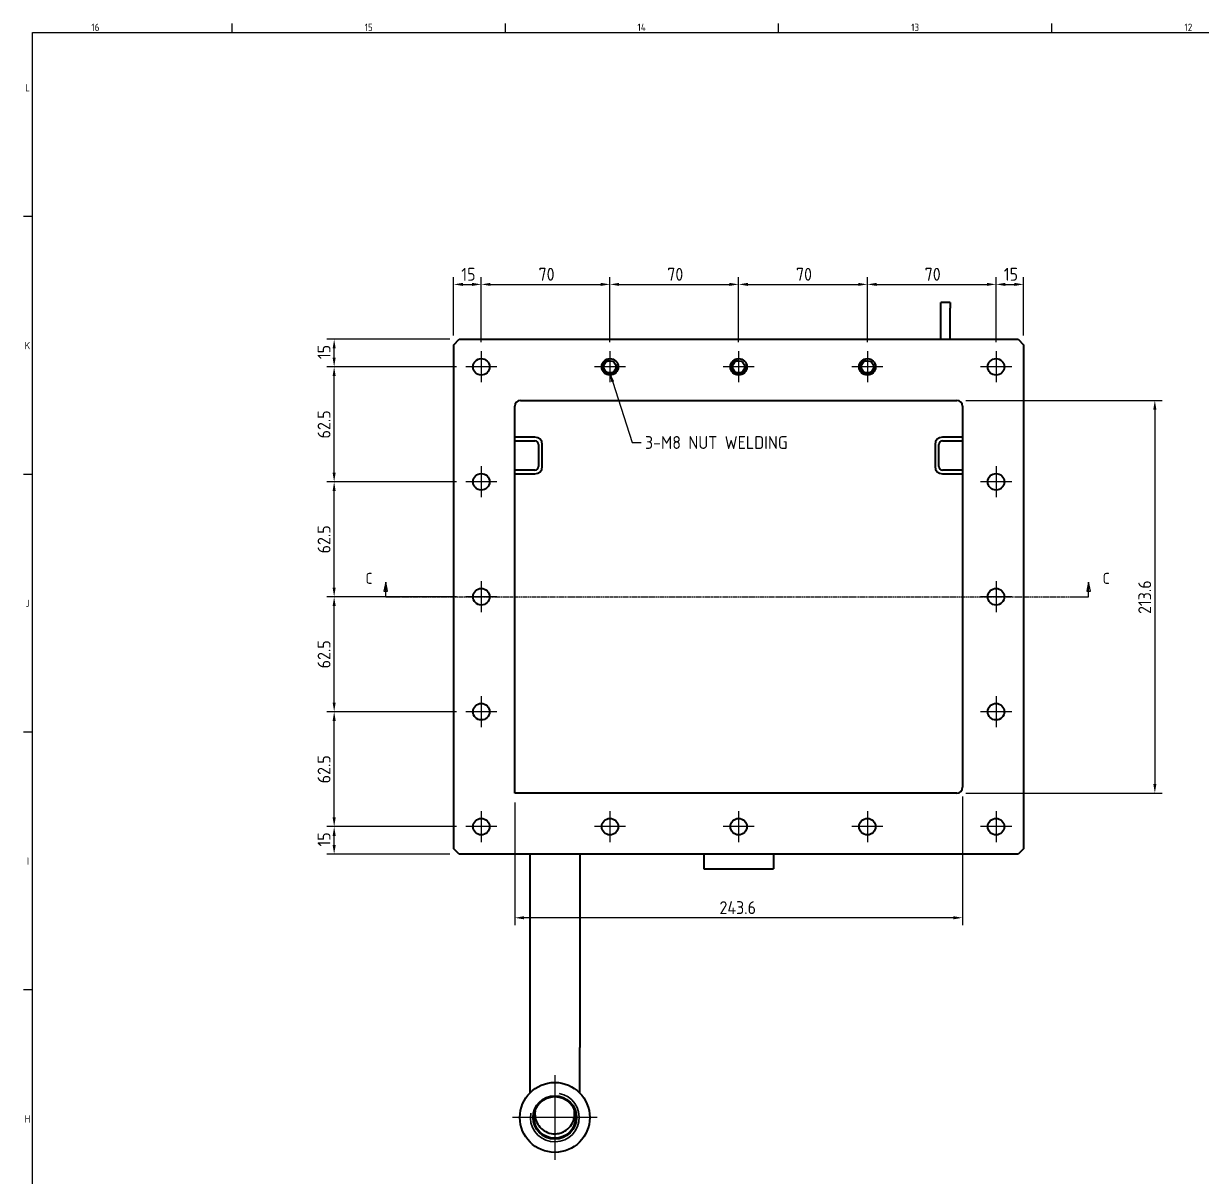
# Model space of a CAD drawing. Header units: millimetres. Extents: x 0 to 2378, y 0 to 1682.
# Drawn here: x 35 to 676, y 1020 to 1647 of the extents above; entities that cross this region are included whole.
import ezdxf

# ---------------------------------------------------------------- set-up
doc = ezdxf.new("R2010")
doc.units = ezdxf.units.MM
doc.header["$LTSCALE"] = 2
doc.linetypes.add('CHAIN', pattern=[0.7087, 0.4724, -0.0591, 0.1181, -0.0591])
doc.linetypes.add('DOUBLE_DASH_CHAIN', pattern=[1.2403, 0.6614, -0.0827, 0.1654, -0.0827, 0.1654, -0.0827])
doc.layers.get('0').update_dxf_attribs({"color": 3, "lineweight": 25, "true_color": 0x00ff00})
for name, color, linetype, lineweight, true_color in [('가시적인 것(ISO)', 3, 'Continuous', 40, 0x00ff00), ('가시적인 좁은 것(ISO)', 3, 'Continuous', 35, 0x00ff00), ('기호(ISO)', 5, 'Continuous', 25, 0x0000ff), ('중심 표식(ISO)', 1, 'Continuous', 25, 0xff0000), ('치수(ISO)', 2, 'Continuous', 25, 0xffff00)]:
    doc.layers.add(name, color=color, linetype=linetype, lineweight=lineweight, true_color=true_color)
doc.layers.add('경계(ISO)', color=7, linetype='Continuous', lineweight=25)
doc.layers.add('단면선(ISO)', color=7, linetype='CHAIN', lineweight=25)
doc.styles.add('문자 텍스트_PSTEK_POSCO', font='isocp.shx')
doc.styles.add('부품번호텍스트_PSTEK_POSCO', font='isocp.shx')
doc.styles.add('치수 텍스트_PSTEK_POSCO', font='isocp.shx')
doc.dimstyles.new('치수_PSTEK_POSCO', dxfattribs={"dimscale": 2, "dimtxt": 3.5, "dimasz": 2.5, "dimexe": 2, "dimexo": 2.5, "dimgap": 1, "dimtad": 1, "dimrnd": 1e-08, "dimdsep": 46, "dimtxsty": '치수 텍스트_PSTEK_POSCO', "dimcen": 0.09, "dimdle": 10, "dimclrd": 7, "dimclre": 7, "dimclrt": 2, "dimadec": 1, "dimazin": 2, "dimtfac": 1, "dimtmove": 0, "dimatfit": 3, "dimfxl": 1, "dimtolj": 1, "dimlwd": -1, "dimlwe": -1, "dimarcsym": 0})
doc.dimstyles.new('치수_PSTEK_POSCO$7', dxfattribs={"dimscale": 2, "dimtxt": 3.5, "dimasz": 2.5, "dimexe": 2, "dimexo": 2.5, "dimgap": 1, "dimtad": 1, "dimrnd": 1e-08, "dimdsep": 46, "dimtxsty": '치수 텍스트_PSTEK_POSCO', "dimcen": 0.09, "dimdle": 10, "dimclrd": 7, "dimclre": 7, "dimclrt": 2, "dimadec": 1, "dimazin": 2, "dimtfac": 1, "dimtmove": 0, "dimatfit": 3, "dimfxl": 1, "dimtolj": 1, "dimlwd": -1, "dimlwe": -1, "dimarcsym": 0})

# ---------------------------------------------------------------- blocks, each defined once
blk = doc.blocks.new('경계 Default Border')
at = {"layer": '경계(ISO)'}
for p, q in [((74.31, 821), (74.31, 823.4)), ((148.63, 821), (148.63, 823.4)), ((222.94, 821), (222.94, 823.4)), ((297.25, 821), (297.25, 823.4)), ((20, 770.92), (17.6, 770.92)), ((20, 700.83), (17.6, 700.83)), ((20, 630.75), (17.6, 630.75)), ((20, 560.67), (17.6, 560.67))]:
    blk.add_line(p, q, dxfattribs=at)
at = {"layer": '경계(ISO)', "flags": 128}
blk.add_lwpolyline([(20, 20), (20, 821), (1169, 821), (1169, 20), (20, 20)], dxfattribs=at)
at = {"layer": '경계(ISO)', "color": 2, "true_color": 0xffff00, "char_height": 2, "attachment_point": 7, "style": '문자 텍스트_PSTEK_POSCO'}
for s, insert in [('16', (36.04, 821.38)), ('15', (110.35, 821.38)), ('14', (184.55, 821.4)), ('13', (258.97, 821.38)), ('12', (333.29, 821.38)), ('L', (18.03, 804.94)), ('K', (17.92, 734.87)), ('J', (18.16, 664.77)), ('I', (18.48, 594.71)), ('H', (17.92, 524.62))]:
    blk.add_mtext(s, dxfattribs=dict(at, insert=insert))
blk = doc.blocks.new('2dTransSection2')
at = {"layer": '단면선(ISO)', "linetype": 'Continuous'}
for p, q in [((116.09, 671.58), (115.59, 669.08)), ((116.09, 669.08), (116.09, 671.58)), ((116.59, 669.08), (116.09, 671.58)), ((307.24, 671.58), (306.74, 669.08)), ((307.24, 669.08), (307.24, 671.58)), ((307.74, 669.08), (307.24, 671.58)), ((115.59, 669.08), (116.59, 669.08)), ((116.09, 667.58), (116.09, 669.08)), ((116.09, 667.58), (119.92, 667.58)), ((303.41, 667.58), (307.24, 667.58)), ((306.74, 669.08), (307.74, 669.08)), ((307.24, 667.58), (307.24, 669.08))]:
    blk.add_line(p, q, dxfattribs=at)
at = {"layer": '단면선(ISO)', "linetype": 'DOUBLE_DASH_CHAIN'}
blk.add_line((116.09, 667.58), (307.24, 667.58), dxfattribs=at)
at = {"layer": '단면선(ISO)', "linetype": 'Continuous', "flags": 128}
for points in [[(116.59, 669.08), (116.09, 671.58), (115.59, 669.08), (116.59, 669.08)], [(307.74, 669.08), (307.24, 671.58), (306.74, 669.08), (307.74, 669.08)]]:
    blk.add_lwpolyline(points, dxfattribs=at)
at = {"layer": '단면선(ISO)'}
for points in [[(116.59, 669.08), (116.09, 671.58), (115.59, 669.08), (116.59, 669.08)], [(307.74, 669.08), (307.24, 671.58), (306.74, 669.08), (307.74, 669.08)]]:
    blk.add_solid(points, dxfattribs=at)
at = {"layer": '단면선(ISO)', "char_height": 3, "attachment_point": 7, "style": '부품번호텍스트_PSTEK_POSCO'}
for insert in [(110.57, 671.08), (311.05, 671.08)]:
    blk.add_mtext('C', dxfattribs=dict(at, insert=insert))
blk = doc.blocks.new('*D62')
at = {"layer": 'Defpoints', "color": 0, "transparency": 16777216}
for p in [(204.12, 1210.15), (275.62, 1210.15), (272.12, 1195.15)]:
    blk.add_point(p, dxfattribs=at)
at = {"layer": '치수(ISO)', "color": 7, "transparency": 16777216}
for p, q in [((270.62, 1210.15), (200.12, 1210.15)), ((204.12, 1200.15), (204.12, 1205.15)), ((267.12, 1195.15), (200.12, 1195.15))]:
    blk.add_line(p, q, dxfattribs=at)
for points in [[(203.29, 1205.15), (204.96, 1205.15), (204.12, 1210.15)], [(203.29, 1200.15), (204.96, 1200.15), (204.12, 1195.15)]]:
    blk.add_solid(points, dxfattribs=at)
at = {"layer": '치수(ISO)', "color": 2, "transparency": 16777216, "insert": (198.62, 1199.34), "char_height": 7, "attachment_point": 4, "rotation": 90, "style": '치수 텍스트_PSTEK_POSCO'}
blk.add_mtext('\\A1;15', dxfattribs=at)
blk = doc.blocks.new('*D63')
at = {"layer": 'Defpoints', "color": 0, "transparency": 16777216}
for p in [(204.12, 1272.65), (275.62, 1272.65), (275.62, 1210.15)]:
    blk.add_point(p, dxfattribs=at)
at = {"layer": '치수(ISO)', "color": 7, "transparency": 16777216}
for p, q in [((270.62, 1272.65), (200.12, 1272.65)), ((204.12, 1215.15), (204.12, 1267.65)), ((270.62, 1210.15), (200.12, 1210.15))]:
    blk.add_line(p, q, dxfattribs=at)
for points in [[(203.29, 1267.65), (204.96, 1267.65), (204.12, 1272.65)], [(203.29, 1215.15), (204.96, 1215.15), (204.12, 1210.15)]]:
    blk.add_solid(points, dxfattribs=at)
at = {"layer": '치수(ISO)', "color": 2, "transparency": 16777216, "insert": (198.62, 1233.72), "char_height": 7, "attachment_point": 4, "rotation": 90, "style": '치수 텍스트_PSTEK_POSCO'}
blk.add_mtext('\\A1;62.5', dxfattribs=at)
blk = doc.blocks.new('*D64')
at = {"layer": 'Defpoints', "color": 0, "transparency": 16777216}
for p in [(204.12, 1335.15), (275.62, 1335.15), (275.62, 1272.65)]:
    blk.add_point(p, dxfattribs=at)
at = {"layer": '치수(ISO)', "color": 7, "transparency": 16777216}
for p, q in [((270.62, 1335.15), (200.12, 1335.15)), ((204.12, 1277.65), (204.12, 1330.15)), ((270.62, 1272.65), (200.12, 1272.65))]:
    blk.add_line(p, q, dxfattribs=at)
for points in [[(203.29, 1330.15), (204.96, 1330.15), (204.12, 1335.15)], [(203.29, 1277.65), (204.96, 1277.65), (204.12, 1272.65)]]:
    blk.add_solid(points, dxfattribs=at)
at = {"layer": '치수(ISO)', "color": 2, "transparency": 16777216, "insert": (198.62, 1296.22), "char_height": 7, "attachment_point": 4, "rotation": 90, "style": '치수 텍스트_PSTEK_POSCO'}
blk.add_mtext('\\A1;62.5', dxfattribs=at)
blk = doc.blocks.new('*D65')
at = {"layer": 'Defpoints', "color": 0, "transparency": 16777216}
for p in [(204.12, 1397.65), (275.62, 1397.65), (275.62, 1335.15)]:
    blk.add_point(p, dxfattribs=at)
at = {"layer": '치수(ISO)', "color": 7, "transparency": 16777216}
for p, q in [((270.62, 1397.65), (200.12, 1397.65)), ((204.12, 1340.15), (204.12, 1392.65)), ((270.62, 1335.15), (200.12, 1335.15))]:
    blk.add_line(p, q, dxfattribs=at)
for points in [[(203.29, 1392.65), (204.96, 1392.65), (204.12, 1397.65)], [(203.29, 1340.15), (204.96, 1340.15), (204.12, 1335.15)]]:
    blk.add_solid(points, dxfattribs=at)
at = {"layer": '치수(ISO)', "color": 2, "transparency": 16777216, "insert": (198.62, 1358.72), "char_height": 7, "attachment_point": 4, "rotation": 90, "style": '치수 텍스트_PSTEK_POSCO'}
blk.add_mtext('\\A1;62.5', dxfattribs=at)
blk = doc.blocks.new('*D66')
at = {"layer": 'Defpoints', "color": 0, "transparency": 16777216}
for p in [(204.12, 1460.15), (275.62, 1460.15), (275.62, 1397.65)]:
    blk.add_point(p, dxfattribs=at)
at = {"layer": '치수(ISO)', "color": 7, "transparency": 16777216}
for p, q in [((270.62, 1460.15), (200.12, 1460.15)), ((204.12, 1402.65), (204.12, 1455.15)), ((270.62, 1397.65), (200.12, 1397.65))]:
    blk.add_line(p, q, dxfattribs=at)
for points in [[(203.29, 1455.15), (204.96, 1455.15), (204.12, 1460.15)], [(203.29, 1402.65), (204.96, 1402.65), (204.12, 1397.65)]]:
    blk.add_solid(points, dxfattribs=at)
at = {"layer": '치수(ISO)', "color": 2, "transparency": 16777216, "insert": (198.62, 1421.22), "char_height": 7, "attachment_point": 4, "rotation": 90, "style": '치수 텍스트_PSTEK_POSCO'}
blk.add_mtext('\\A1;62.5', dxfattribs=at)
blk = doc.blocks.new('*D67')
at = {"layer": 'Defpoints', "color": 0, "transparency": 16777216}
for p in [(204.12, 1475.15), (272.12, 1475.15), (275.62, 1460.15)]:
    blk.add_point(p, dxfattribs=at)
at = {"layer": '치수(ISO)', "color": 7, "transparency": 16777216}
for p, q in [((267.12, 1475.15), (200.12, 1475.15)), ((204.12, 1465.15), (204.12, 1470.15)), ((270.62, 1460.15), (200.12, 1460.15))]:
    blk.add_line(p, q, dxfattribs=at)
for points in [[(203.29, 1470.15), (204.96, 1470.15), (204.12, 1475.15)], [(203.29, 1465.15), (204.96, 1465.15), (204.12, 1460.15)]]:
    blk.add_solid(points, dxfattribs=at)
at = {"layer": '치수(ISO)', "color": 2, "transparency": 16777216, "insert": (198.62, 1464.38), "char_height": 7, "attachment_point": 4, "rotation": 90, "style": '치수 텍스트_PSTEK_POSCO'}
blk.add_mtext('\\A1;15', dxfattribs=at)
blk = doc.blocks.new('*D68')
at = {"layer": 'Defpoints', "color": 0, "transparency": 16777216}
for p in [(284.12, 1505), (269.12, 1472.15), (284.12, 1468.65)]:
    blk.add_point(p, dxfattribs=at)
at = {"layer": '치수(ISO)', "color": 7, "transparency": 16777216}
for p, q in [((269.12, 1477.15), (269.12, 1509)), ((284.12, 1473.65), (284.12, 1509)), ((274.12, 1505), (279.12, 1505))]:
    blk.add_line(p, q, dxfattribs=at)
for points in [[(274.12, 1505.83), (274.12, 1504.16), (269.12, 1505)], [(279.12, 1505.83), (279.12, 1504.16), (284.12, 1505)]]:
    blk.add_solid(points, dxfattribs=at)
at = {"layer": '치수(ISO)', "color": 2, "transparency": 16777216, "insert": (273.31, 1510.5), "char_height": 7, "attachment_point": 4, "style": '치수 텍스트_PSTEK_POSCO'}
blk.add_mtext('\\A1;15', dxfattribs=at)
blk = doc.blocks.new('*D69')
at = {"layer": 'Defpoints', "color": 0, "transparency": 16777216}
for p in [(354.12, 1505), (284.12, 1468.65), (354.12, 1468.65)]:
    blk.add_point(p, dxfattribs=at)
at = {"layer": '치수(ISO)', "color": 7, "transparency": 16777216}
for p, q in [((284.12, 1473.65), (284.12, 1509)), ((354.12, 1473.65), (354.12, 1509)), ((289.12, 1505), (349.12, 1505))]:
    blk.add_line(p, q, dxfattribs=at)
for points in [[(289.12, 1505.83), (289.12, 1504.16), (284.12, 1505)], [(349.12, 1505.83), (349.12, 1504.16), (354.12, 1505)]]:
    blk.add_solid(points, dxfattribs=at)
at = {"layer": '치수(ISO)', "color": 2, "transparency": 16777216, "insert": (315.29, 1510.5), "char_height": 7, "attachment_point": 4, "style": '치수 텍스트_PSTEK_POSCO'}
blk.add_mtext('\\A1;70', dxfattribs=at)
blk = doc.blocks.new('*D70')
at = {"layer": 'Defpoints', "color": 0, "transparency": 16777216}
for p in [(424.12, 1505), (354.12, 1468.65), (424.12, 1468.65)]:
    blk.add_point(p, dxfattribs=at)
at = {"layer": '치수(ISO)', "color": 7, "transparency": 16777216}
for p, q in [((354.12, 1473.65), (354.12, 1509)), ((424.12, 1473.65), (424.12, 1509)), ((359.12, 1505), (419.12, 1505))]:
    blk.add_line(p, q, dxfattribs=at)
for points in [[(359.12, 1505.83), (359.12, 1504.16), (354.12, 1505)], [(419.12, 1505.83), (419.12, 1504.16), (424.12, 1505)]]:
    blk.add_solid(points, dxfattribs=at)
at = {"layer": '치수(ISO)', "color": 2, "transparency": 16777216, "insert": (385.29, 1510.5), "char_height": 7, "attachment_point": 4, "style": '치수 텍스트_PSTEK_POSCO'}
blk.add_mtext('\\A1;70', dxfattribs=at)
blk = doc.blocks.new('*D71')
at = {"layer": 'Defpoints', "color": 0, "transparency": 16777216}
for p in [(494.12, 1505), (424.12, 1468.65), (494.12, 1468.65)]:
    blk.add_point(p, dxfattribs=at)
at = {"layer": '치수(ISO)', "color": 7, "transparency": 16777216}
for p, q in [((424.12, 1473.65), (424.12, 1509)), ((494.12, 1473.65), (494.12, 1509)), ((429.12, 1505), (489.12, 1505))]:
    blk.add_line(p, q, dxfattribs=at)
for points in [[(429.12, 1505.83), (429.12, 1504.16), (424.12, 1505)], [(489.12, 1505.83), (489.12, 1504.16), (494.12, 1505)]]:
    blk.add_solid(points, dxfattribs=at)
at = {"layer": '치수(ISO)', "color": 2, "transparency": 16777216, "insert": (455.29, 1510.5), "char_height": 7, "attachment_point": 4, "style": '치수 텍스트_PSTEK_POSCO'}
blk.add_mtext('\\A1;70', dxfattribs=at)
blk = doc.blocks.new('*D72')
at = {"layer": 'Defpoints', "color": 0, "transparency": 16777216}
for p in [(564.12, 1505), (494.12, 1468.65), (564.12, 1468.65)]:
    blk.add_point(p, dxfattribs=at)
at = {"layer": '치수(ISO)', "color": 7, "transparency": 16777216}
for p, q in [((494.12, 1473.65), (494.12, 1509)), ((564.12, 1473.65), (564.12, 1509)), ((499.12, 1505), (559.12, 1505))]:
    blk.add_line(p, q, dxfattribs=at)
for points in [[(499.12, 1505.83), (499.12, 1504.16), (494.12, 1505)], [(559.12, 1505.83), (559.12, 1504.16), (564.12, 1505)]]:
    blk.add_solid(points, dxfattribs=at)
at = {"layer": '치수(ISO)', "color": 2, "transparency": 16777216, "insert": (525.29, 1510.5), "char_height": 7, "attachment_point": 4, "style": '치수 텍스트_PSTEK_POSCO'}
blk.add_mtext('\\A1;70', dxfattribs=at)
blk = doc.blocks.new('*D73')
at = {"layer": 'Defpoints', "color": 0, "transparency": 16777216}
for p in [(579.12, 1505), (564.12, 1468.65), (579.12, 1472.15)]:
    blk.add_point(p, dxfattribs=at)
at = {"layer": '치수(ISO)', "color": 7, "transparency": 16777216}
for p, q in [((564.12, 1473.65), (564.12, 1509)), ((579.12, 1477.15), (579.12, 1509)), ((569.12, 1505), (574.12, 1505))]:
    blk.add_line(p, q, dxfattribs=at)
for points in [[(569.12, 1505.83), (569.12, 1504.16), (564.12, 1505)], [(574.12, 1505.83), (574.12, 1504.16), (579.12, 1505)]]:
    blk.add_solid(points, dxfattribs=at)
at = {"layer": '치수(ISO)', "color": 2, "transparency": 16777216, "insert": (568.35, 1510.5), "char_height": 7, "attachment_point": 4, "style": '치수 텍스트_PSTEK_POSCO'}
blk.add_mtext('\\A1;15', dxfattribs=at)
blk = doc.blocks.new('*D74')
at = {"layer": 'Defpoints', "color": 0, "transparency": 16777216}
for p in [(545.92, 1231.55), (302.32, 1228.35), (302.32, 1160.62)]:
    blk.add_point(p, dxfattribs=at)
at = {"layer": '치수(ISO)', "color": 7, "transparency": 16777216}
for p, q in [((545.92, 1226.55), (545.92, 1156.62)), ((302.32, 1223.35), (302.32, 1156.62)), ((540.92, 1160.62), (307.32, 1160.62))]:
    blk.add_line(p, q, dxfattribs=at)
for points in [[(307.32, 1161.45), (307.32, 1159.78), (302.32, 1160.62)], [(540.92, 1161.45), (540.92, 1159.78), (545.92, 1160.62)]]:
    blk.add_solid(points, dxfattribs=at)
at = {"layer": '치수(ISO)', "color": 2, "transparency": 16777216, "insert": (413.71, 1166.12), "char_height": 7, "attachment_point": 4, "style": '치수 텍스트_PSTEK_POSCO'}
blk.add_mtext('\\A1;243.6', dxfattribs=at)
blk = doc.blocks.new('*D75')
at = {"layer": 'Defpoints', "color": 0, "transparency": 16777216}
for p in [(542.72, 1441.95), (542.72, 1228.35), (650.47, 1228.35)]:
    blk.add_point(p, dxfattribs=at)
at = {"layer": '치수(ISO)', "color": 7, "transparency": 16777216}
for p, q in [((547.72, 1441.95), (654.47, 1441.95)), ((650.47, 1436.95), (650.47, 1233.35)), ((547.72, 1228.35), (654.47, 1228.35))]:
    blk.add_line(p, q, dxfattribs=at)
for points in [[(649.64, 1436.95), (651.3, 1436.95), (650.47, 1441.95)], [(649.64, 1233.35), (651.3, 1233.35), (650.47, 1228.35)]]:
    blk.add_solid(points, dxfattribs=at)
at = {"layer": '치수(ISO)', "color": 2, "transparency": 16777216, "insert": (644.97, 1325.79), "char_height": 7, "attachment_point": 4, "rotation": 90, "style": '치수 텍스트_PSTEK_POSCO'}
blk.add_mtext('\\A1;213.6', dxfattribs=at)

msp = doc.modelspace()

# ---------------------------------------------------------------- linework, layer by layer
at = {"layer": '가시적인 것(ISO)'}
for p, q in [((534.125, 1492.1513), (534.125, 1495.1513)), ((539.125, 1495.1513), (534.125, 1495.1513)), ((539.125, 1495.1513), (539.125, 1492.1513)), ((534.125, 1475.1513), (534.125, 1492.1513)), ((539.125, 1475.1513), (539.125, 1492.1513)), ((269.125, 1472.1513), (272.125, 1475.1513)), ((272.125, 1475.1513), (576.125, 1475.1513)), ((576.125, 1475.1513), (579.125, 1472.1513)), ((269.125, 1198.1513), (269.125, 1472.1513)), ((579.125, 1472.1513), (579.125, 1198.1513)), ((305.525, 1441.9513), (542.725, 1441.9513)), ((302.325, 1228.3513), (302.325, 1438.7513)), ((545.925, 1438.7513), (545.925, 1231.5513)), ((313.325, 1421.9513), (302.325, 1421.9513)), ((302.325, 1419.9513), (313.325, 1419.9513)), ((315.325, 1417.9513), (315.325, 1405.9513)), ((317.325, 1405.9513), (317.325, 1417.9513)), ((530.925, 1417.9513), (530.925, 1405.9513)), ((532.925, 1405.9513), (532.925, 1417.9513)), ((545.925, 1421.9513), (534.925, 1421.9513)), ((534.925, 1419.9513), (545.925, 1419.9513)), ((313.325, 1403.9513), (302.325, 1403.9513)), ((545.925, 1403.9513), (534.925, 1403.9513)), ((302.325, 1401.9513), (313.325, 1401.9513)), ((534.925, 1401.9513), (545.925, 1401.9513)), ((542.725, 1228.3513), (302.325, 1228.3513)), ((272.125, 1195.1513), (269.125, 1198.1513)), ((579.125, 1198.1513), (576.125, 1195.1513)), ((576.125, 1195.1513), (272.125, 1195.1513)), ((310.525, 1195.1513), (310.525, 1090.1513)), ((337.725, 1195.1513), (337.725, 1090.1513)), ((405.125, 1195.1513), (405.125, 1187.1513)), ((443.125, 1195.1513), (443.125, 1187.1513)), ((405.125, 1187.1513), (443.125, 1187.1513)), ((310.525, 1090.1513), (310.525, 1065.3193)), ((337.725, 1065.3193), (337.725, 1090.1513))]:
    msp.add_line(p, q, dxfattribs=at)
for centre, radius in [((284.125, 1460.1513), 4.5), ((354.125, 1460.1513), 4.5), ((354.125, 1460.1513), 3.3235), ((424.125, 1460.1513), 4.5), ((424.125, 1460.1513), 3.3235), ((494.125, 1460.1513), 4.5), ((494.125, 1460.1513), 3.3235), ((564.125, 1460.1513), 4.5), ((284.125, 1397.6513), 4.5), ((564.125, 1397.6513), 4.5), ((284.125, 1335.1513), 4.5), ((564.125, 1335.1513), 4.5), ((284.125, 1272.6513), 4.5), ((564.125, 1272.6513), 4.5), ((284.125, 1210.1513), 4.5), ((354.125, 1210.1513), 4.5), ((424.125, 1210.1513), 4.5), ((494.125, 1210.1513), 4.5), ((564.125, 1210.1513), 4.5), ((324.125, 1052.0513), 19), ((324.125, 1052.0513), 11.833), ((324.125, 1052.0513), 11.4505), ((324.125, 1052.0513), 11.3155)]:
    msp.add_circle(centre, radius, dxfattribs=at)
for centre, radius, start, end in [((305.525, 1438.7513), 3.2, 90, 180), ((542.725, 1438.7513), 3.2, 0, 90), ((313.325, 1417.9513), 4, 0, 90), ((313.325, 1417.9513), 2, 0, 90), ((534.925, 1417.9513), 4, 90, 180), ((534.925, 1417.9513), 2, 90, 180), ((313.325, 1405.9513), 4, 270, 0), ((313.325, 1405.9513), 2, 270, 0), ((534.925, 1405.9513), 4, 180, 270), ((534.925, 1405.9513), 2, 180, 270), ((542.725, 1231.5513), 3.2, 270, 0)]:
    msp.add_arc(centre, radius, start, end, dxfattribs=at)
msp.add_open_spline([(313.4719, 1055.8661), (313.3268, 1054.978), (313.2885, 1054.0738), (313.4663, 1051.8328), (313.8146, 1050.5212), (314.9648, 1048.1009), (315.7526, 1047.011), (317.6993, 1045.1626), (318.8434, 1044.425), (321.3759, 1043.4011), (322.7436, 1043.135), (324.125, 1043.135), (325.0714, 1043.135), (326.0135, 1043.2599), (327.8147, 1043.7462), (328.6675, 1044.0988), (330.703, 1045.264), (331.7854, 1046.211), (333.5369, 1048.4877), (334.18, 1049.7997), (334.9324, 1052.6276), (335.0219, 1054.1201), (334.8073, 1055.6794), (334.7933, 1055.7729), (334.778, 1055.8661)], degree=3, knots=[-1.89990553, -1.89990553, -1.89990553, -1.89990553, -1.62770905, -1.62770905, -1.22203518, -1.22203518, -0.82025141, -0.82025141, -0.41440984, -0.41440984, 0, 0, 0, 0.28394085, 0.28394085, 0.55997662, 0.55997662, 0.98875472, 0.98875472, 1.42489447, 1.42489447, 1.87097513, 1.87097513, 1.89947371, 1.89947371, 1.89947371, 1.89947371], dxfattribs=at)
at = {"layer": '가시적인 좁은 것(ISO)'}
for centre, radius, start, end in [((354.125, 1460.1513), 4, 100, 10), ((424.125, 1460.1513), 4, 100, 10), ((494.125, 1460.1513), 4, 100, 10), ((324.125, 1052.0513), 13.2851, 170, 80)]:
    msp.add_arc(centre, radius, start, end, dxfattribs=at)
at = {"layer": '중심 표식(ISO)', "linetype": 'CHAIN'}
for p, q in [((284.125, 1468.6513), (284.125, 1451.6513)), ((354.125, 1468.6513), (354.125, 1451.6513)), ((424.125, 1468.6513), (424.125, 1451.6513)), ((494.125, 1468.6513), (494.125, 1451.6513)), ((564.125, 1468.6513), (564.125, 1451.6513)), ((292.625, 1460.1513), (275.625, 1460.1513)), ((362.625, 1460.1513), (345.625, 1460.1513)), ((432.625, 1460.1513), (415.625, 1460.1513)), ((502.625, 1460.1513), (485.625, 1460.1513)), ((572.625, 1460.1513), (555.625, 1460.1513)), ((284.125, 1406.1513), (284.125, 1389.1513)), ((564.125, 1406.1513), (564.125, 1389.1513)), ((292.625, 1397.6513), (275.625, 1397.6513)), ((572.625, 1397.6513), (555.625, 1397.6513)), ((284.125, 1343.6513), (284.125, 1326.6513)), ((564.125, 1343.6513), (564.125, 1326.6513)), ((292.625, 1335.1513), (275.625, 1335.1513)), ((572.625, 1335.1513), (555.625, 1335.1513)), ((284.125, 1281.1513), (284.125, 1264.1513)), ((564.125, 1281.1513), (564.125, 1264.1513)), ((292.625, 1272.6513), (275.625, 1272.6513)), ((572.625, 1272.6513), (555.625, 1272.6513)), ((284.125, 1218.6513), (284.125, 1201.6513)), ((354.125, 1218.6513), (354.125, 1201.6513)), ((424.125, 1218.6513), (424.125, 1201.6513)), ((494.125, 1218.6513), (494.125, 1201.6513)), ((564.125, 1218.6513), (564.125, 1201.6513)), ((292.625, 1210.1513), (275.625, 1210.1513)), ((362.625, 1210.1513), (345.625, 1210.1513)), ((432.625, 1210.1513), (415.625, 1210.1513)), ((502.625, 1210.1513), (485.625, 1210.1513)), ((572.625, 1210.1513), (555.625, 1210.1513)), ((324.125, 1075.0513), (324.125, 1029.0513)), ((347.125, 1052.0513), (301.125, 1052.0513))]:
    msp.add_line(p, q, dxfattribs=at)

# ---------------------------------------------------------------- block references
at = {"xscale": 2, "yscale": 2, "zscale": 2}
msp.add_blockref('경계 Default Border', (0, 0), dxfattribs=at)
at = {"layer": '단면선(ISO)', "xscale": 2, "yscale": 2, "zscale": 2}
msp.add_blockref('2dTransSection2', (0, 0), dxfattribs=at)

# ---------------------------------------------------------------- texts
at = {"layer": '기호(ISO)', "color": 2, "true_color": 0xffff00, "insert": (373.1713, 1419.0208), "char_height": 7, "width": 88.697252, "attachment_point": 4, "style": '치수 텍스트_PSTEK_POSCO'}
msp.add_mtext('{\\fISOCP|b0|i0;\\H7.0000;3-M8 NUT WELDING}', dxfattribs=at)

# ---------------------------------------------------------------- dimensions: what is measured, and where the dimension line sits
at = {"layer": '치수(ISO)', "color": 7}
for base, p1, p2, angle, picture, middle in [((284.125, 1504.9965), (269.125, 1472.1513), (284.125, 1468.6513), 180, '*D68', (276.605, 1504.9965)), ((354.125, 1504.9965), (284.125, 1468.6513), (354.125, 1468.6513), 180, '*D69', (319.145, 1504.9965)), ((424.125, 1504.9965), (354.125, 1468.6513), (424.125, 1468.6513), 180, '*D70', (389.145, 1504.9965)), ((494.125, 1504.9965), (424.125, 1468.6513), (494.125, 1468.6513), 180, '*D71', (459.145, 1504.9965)), ((564.125, 1504.9965), (494.125, 1468.6513), (564.125, 1468.6513), 180, '*D72', (529.145, 1504.9965)), ((579.125, 1504.9965), (564.125, 1468.6513), (579.125, 1472.1513), 180, '*D73', (571.645, 1504.9965)), ((204.125, 1475.1513), (275.625, 1460.1513), (272.125, 1475.1513), 90, '*D67', (204.125, 1467.6713)), ((204.125, 1460.1513), (275.625, 1397.6513), (275.625, 1460.1513), 90, '*D66', (204.125, 1428.9213)), ((650.4685, 1228.3513), (542.725, 1441.9513), (542.725, 1228.3513), 270, '*D75', (650.4685, 1335.1513)), ((204.125, 1397.6513), (275.625, 1335.1513), (275.625, 1397.6513), 90, '*D65', (204.125, 1366.4213)), ((204.125, 1335.1513), (275.625, 1272.6513), (275.625, 1335.1513), 90, '*D64', (204.125, 1303.9213)), ((204.125, 1272.6513), (275.625, 1210.1513), (275.625, 1272.6513), 90, '*D63', (204.125, 1241.4213)), ((302.325, 1160.6158), (545.925, 1231.5513), (302.325, 1228.3513), 180, '*D74', (424.125, 1160.6158)), ((204.125, 1210.1513), (272.125, 1195.1513), (275.625, 1210.1513), 90, '*D62', (204.125, 1202.6313))]:
    dim = msp.add_linear_dim(base=base, p1=p1, p2=p2, angle=angle, dimstyle='치수_PSTEK_POSCO', override={"dimdec": 2, "dimtp": 0, "dimtm": 0, "dimtdec": 2, "dimtofl": 0, "dimatfit": 1}, dxfattribs=at)
    dim.commit()
    dim.dimension.update_dxf_attribs({"geometry": picture, "text_midpoint": middle, "dimtype": 160})

# ---------------------------------------------------------------- leaders
at = {"layer": '기호(ISO)', "color": 7, "annotation_type": 0, "has_hookline": 1, "hookline_direction": 0, "text_width": 86.4212}
msp.add_leader([(354.125, 1456.8278), (366.1713, 1419.0208), (371.1713, 1419.0208)], dimstyle='치수_PSTEK_POSCO$7', override={"dimtad": 0}, dxfattribs=at)

doc.saveas('drawing.dxf')
